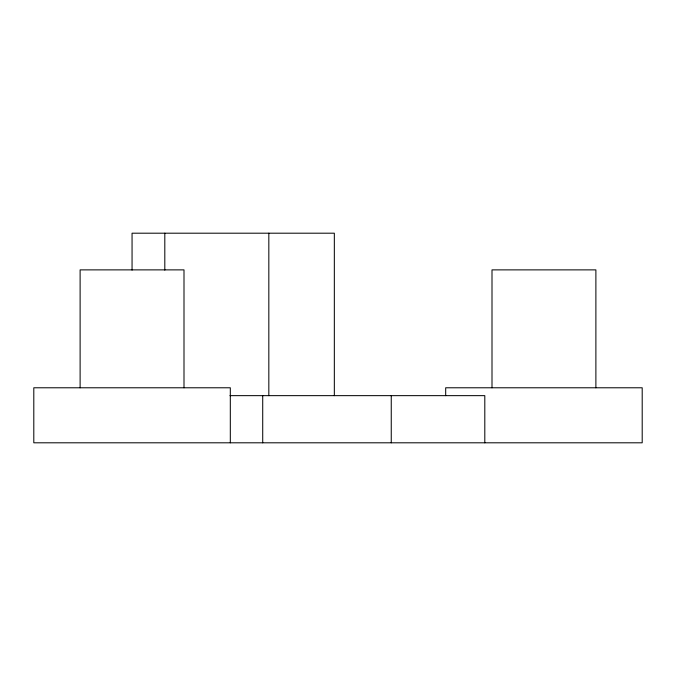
<?xml version="1.0" encoding="UTF-8"?>
<svg xmlns="http://www.w3.org/2000/svg" width="676" height="676" viewBox="0 0 676 676"><rect width="100%" height="100%" fill="white"/><g stroke="black" fill="none" stroke-linecap="round" stroke-linejoin="round"><path stroke-width="1.01" d="M229.95 395.646L484.802 395.646L484.802 442.805M595.886 387.779L595.886 269.876L492.001 269.876L492.001 387.779M445.687 395.646L445.687 387.779L642.2 387.779L642.2 442.805L33.8 442.805L33.8 387.779L230.313 387.779L230.313 442.805M391.252 395.646L391.252 442.805M334.333 395.646L334.333 233.195L132.057 233.195L132.057 270.113M268.828 233.195L268.828 395.646M262.719 395.646L262.719 442.805M183.999 387.779L183.999 269.876L80.114 269.876L80.114 387.779M164.809 233.195L164.809 270.113"/></g></svg>
